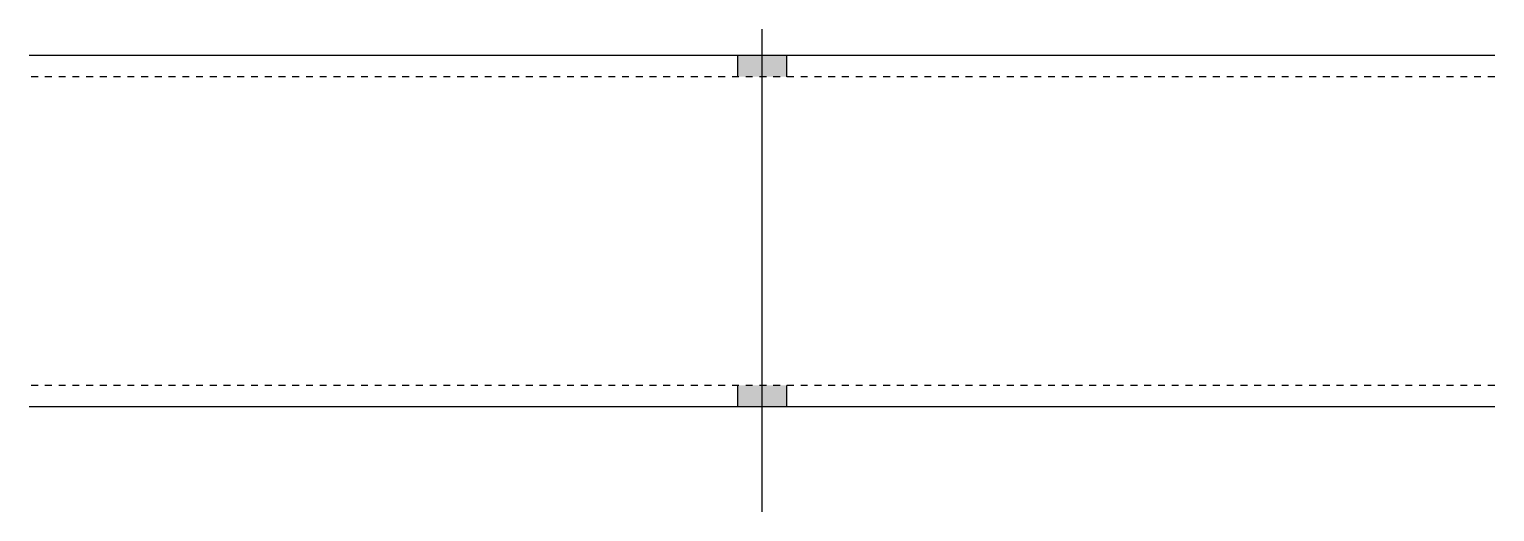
# Model space of a CAD drawing. Header units: millimetres. Extents: x 5 to 12749, y -5 to 186.
# Drawn here: x 11392.3 to 11810.3, y -5 to 132.5 of the extents above; entities that cross this region are included whole.
import ezdxf

# ---------------------------------------------------------------- set-up
doc = ezdxf.new("R2010")
doc.units = ezdxf.units.MM
doc.linetypes.add('DXK_LINE_DOT2', pattern=[3.9198, 1.9599, -1.9599])
doc.layers.add('STÅL', color=7, linetype='Continuous')

msp = doc.modelspace()

# ---------------------------------------------------------------- hatches: boundary and pattern name
at = {"layer": 'STÅL', "linetype": 'Continuous'}
for points in [[(11608.25, 125), (11594.25, 125), (11594.25, 119), (11608.25, 119)], [(11608.25, 125), (11594.25, 125), (11594.25, 119), (11608.25, 119)], [(11608.25, 31), (11594.25, 31), (11594.25, 25), (11608.25, 25)], [(11608.25, 31), (11594.25, 31), (11594.25, 25), (11608.25, 25)]]:
    msp.add_hatch(color=3, dxfattribs=at).paths.add_polyline_path(points)

# ---------------------------------------------------------------- linework, layer by layer
at = {"layer": 'STÅL', "color": 3, "linetype": 'Continuous'}
for p, q in [((11601.25, 132.5), (11601.25, -5)), ((11601.25, 132.5), (11601.25, -5)), ((11594.25, 125), (11594.25, 119)), ((11594.25, 125), (11594.25, 119)), ((11608.25, 125), (11608.25, 119)), ((11608.25, 125), (11608.25, 119)), ((11594.25, 31), (11594.25, 25)), ((11594.25, 31), (11594.25, 25)), ((11608.25, 31), (11608.25, 25)), ((11608.25, 31), (11608.25, 25))]:
    msp.add_line(p, q, dxfattribs=at)
at = {"layer": 'STÅL', "color": 2, "linetype": 'Continuous'}
for p, q in [((11810.25, 125), (11392.25, 125)), ((11392.25, 25), (11810.25, 25))]:
    msp.add_line(p, q, dxfattribs=at)
at = {"layer": 'STÅL', "color": 7, "linetype": 'DXK_LINE_DOT2'}
for p, q in [((11810.25, 119), (11392.25, 119)), ((11810.25, 31), (11392.25, 31))]:
    msp.add_line(p, q, dxfattribs=at)

doc.saveas('drawing.dxf')
